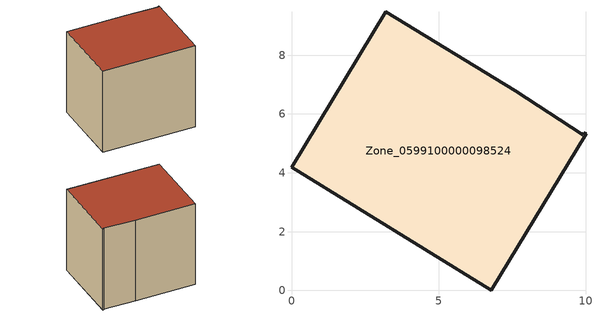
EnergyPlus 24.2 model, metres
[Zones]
Zone_0599100000098524
 floor ground (C_G): 9.94,5.37 10.01,5.32 6.79,0 0,4.19 3.21,9.48 7.62,6.79 9.9,5.3 z0
 wall outside (C_F): 6.79,0 10.01,5.32 9.94,5.37 9.9,5.3 7.62,6.79 3.21,9.48 0,4.19 6.79,0 z0:7.47
 roof outside (C_R): 10.01,5.32 9.94,5.37 9.9,5.3 7.62,6.79 3.21,9.48 0,4.19 6.79,0 z7.47
[BUILDING]
Pand.0599100000098524: North Axis=0; Terrain=City; Loads Convergence Tolerance Value=0.04; Temperature Convergence Tolerance Value=0.4; Solar Distribution=FullExterior; Maximum Number of Warmup Days=25; Minimum Number of Warmup Days=1
[Site:Location]
Rotterdam.The.Hague.AP_ZH_NLD Design_Conditions: Latitude=51.96; Longitude=4.45; Time Zone=1; Elevation=-4.5
[SITE:GROUNDTEMPERATURE:BUILDINGSURFACE]
18, 18, 18, 18, 18, 18, 18, 18, 18, 18, 18, 18
[MATERIAL] Thermal Absorptance=0.9; Solar Absorptance=0.7; Visible Absorptance=0.7
Name | Roughness | Thickness | Conductivity | Density | Specific Heat
G.TC.1946-1964 | MediumSmooth | 0.15 | 1 | 540 | 1210
F.TC.1946-1964 | Rough | 0.3 | 0.857143 | 1920 | 840
R.TC.1946-1964 | MediumRough | 0.2 | 0.235294 | 1500 | 1000
[CONSTRUCTION]
C_G: G.TC.1946-1964
C_F: F.TC.1946-1964
C_R: R.TC.1946-1964
[ZONE]
Zone_0599100000098524: Type=1; Multiplier=1; Ceiling Height=Autocalculate; Volume=Autocalculate; Floor Area=autocalculate; Part of Total Floor Area=Yes
[ZONEINFILTRATION:DESIGNFLOWRATE]
Infil_Zone_0599100000098524: Zone or ZoneList or Space or SpaceList=Zone_0599100000098524; Schedule=AlwaysOn; Design Flow Rate Calculation Method=Flow/Area; Flow Rate per Floor Area=0.003; Constant Term Coefficient=1; Temperature Term Coefficient=0; Velocity Term Coefficient=0; Velocity Squared Term Coefficient=0
[HVACTEMPLATE:ZONE:IDEALLOADSAIRSYSTEM]
Zone_0599100000098524: Maximum Heating Supply Air Temperature=50; Minimum Cooling Supply Air Temperature=13; Maximum Heating Supply Air Humidity Ratio=0.0156; Minimum Cooling Supply Air Humidity Ratio=0.0077; Heating Limit=NoLimit; Cooling Limit=NoLimit; Dehumidification Control Type=ConstantSensibleHeatRatio; Cooling Sensible Heat Ratio=0.7; Dehumidification Setpoint=60; Humidification Control Type=None; Humidification Setpoint=30; Outdoor Air Method=None; Outdoor Air Flow Rate per Person=0.00944; Outdoor Air Flow Rate per Zone Floor Area=0; Outdoor Air Flow Rate per Zone=0; Demand Controlled Ventilation Type=None; Outdoor Air Economizer Type=NoEconomizer; Heat Recovery Type=None; Sensible Heat Recovery Effectiveness=0.7; Latent Heat Recovery Effectiveness=0.65
[ZONECONTROL:THERMOSTAT]
ThermostatControl_Zone_0599100000098524: Zone or ZoneList=Zone_0599100000098524; Control Type Schedule=DualSetpointControlType; Control 1=Thermostat_Zone_0599100000098524; Temperature Difference Between Cutout And Setpoint=0
[THERMOSTATSETPOINT:DUALSETPOINT]
Thermostat_Zone_0599100000098524: Heating Setpoint Temperature Schedule=HeatingSetpoint_Zone_0599100000098524; Cooling Setpoint Temperature Schedule=CoolingSetpoint_Zone_0599100000098524
[SCHEDULE:COMPACT]
HeatingSetpoint_Zone_0599100000098524: Through: 12/31, For: AllDays, Until: 24:00, 21
CoolingSetpoint_Zone_0599100000098524: Through: 12/31, For: AllDays, Until: 24:00, 24
DualSetpointControlType: Through: 12/31, For: AllDays, Until: 24:00, 4
AlwaysOn: Through: 12/31, For: AllDays, Until: 24:00, 1
